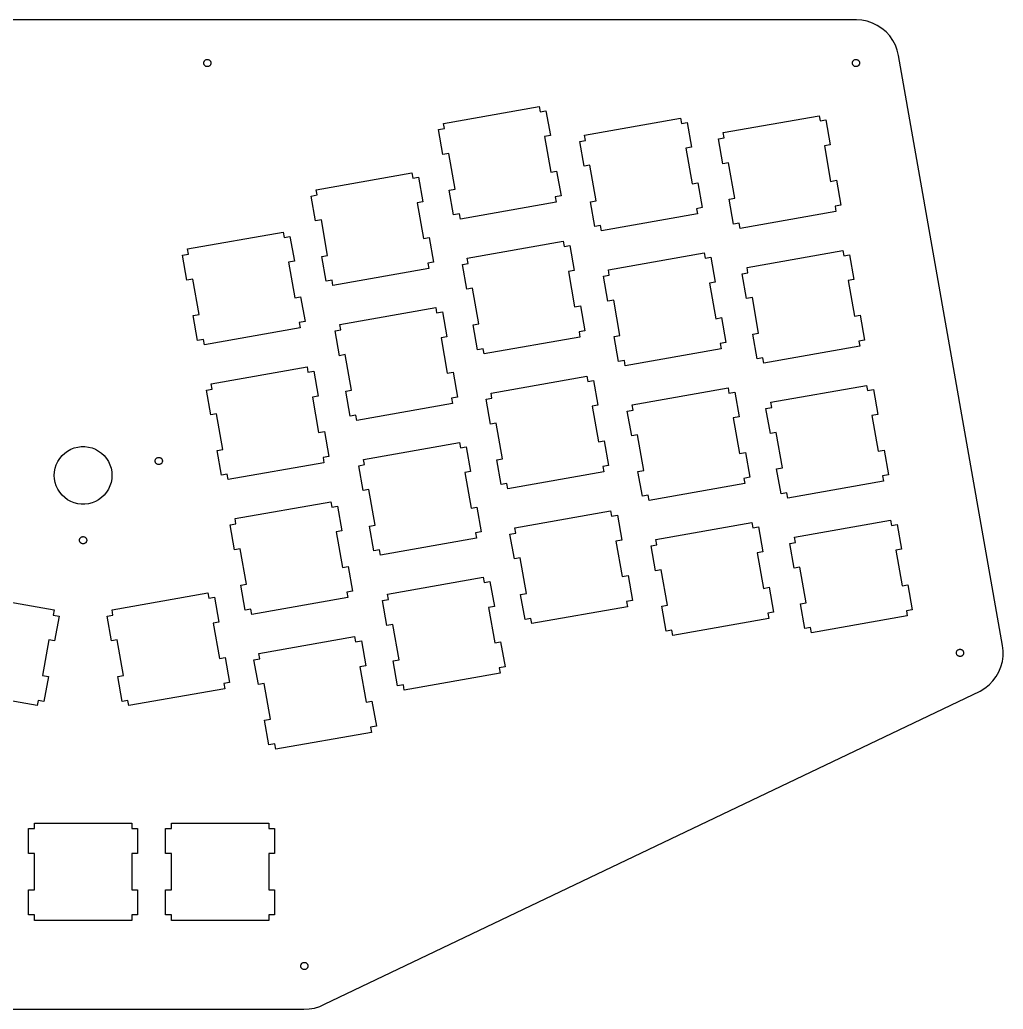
# Model space of a CAD drawing. Header units: metres. Extents: x -128 to 468, y -29 to 278.
# Drawn here: x 331.2 to 467.6, y -29.1 to 108.2 of the extents above; entities that cross this region are included whole.
import ezdxf

# ---------------------------------------------------------------- set-up
doc = ezdxf.new("R2010")
doc.units = ezdxf.units.M

msp = doc.modelspace()

# ---------------------------------------------------------------- linework, layer by layer
for p, q in [((447.293, 108.221), (232.707, 108.221)), ((448.044, 108.163), (447.293, 108.221)), ((448.782, 108.012), (448.044, 108.163)), ((449.495, 107.769), (448.782, 108.012)), ((450.173, 107.438), (449.495, 107.769)), ((450.803, 107.026), (450.173, 107.438)), ((451.377, 106.537), (450.803, 107.026)), ((451.885, 105.981), (451.377, 106.537)), ((452.319, 105.365), (451.885, 105.981)), ((452.673, 104.7), (452.319, 105.365)), ((452.941, 103.996), (452.673, 104.7)), ((453.118, 103.263), (452.941, 103.996)), ((467.55, 21.4121), (453.118, 103.263)), ((356.736, 102.197), (356.737, 102.26)), ((356.743, 102.135), (356.736, 102.197)), ((356.737, 102.26), (356.746, 102.322)), ((356.758, 102.074), (356.743, 102.135)), ((356.746, 102.322), (356.762, 102.383)), ((356.78, 102.015), (356.758, 102.074)), ((356.762, 102.383), (356.786, 102.441)), ((356.81, 101.959), (356.78, 102.015)), ((356.786, 102.441), (356.817, 102.495)), ((356.846, 101.908), (356.81, 101.959)), ((356.817, 102.495), (356.855, 102.546)), ((356.888, 101.862), (356.846, 101.908)), ((356.855, 102.546), (356.898, 102.591)), ((356.936, 101.821), (356.888, 101.862)), ((356.898, 102.591), (356.947, 102.63)), ((356.989, 101.787), (356.936, 101.821)), ((356.947, 102.63), (357.001, 102.663)), ((357.045, 101.759), (356.989, 101.787)), ((357.001, 102.663), (357.058, 102.689)), ((357.105, 101.739), (357.045, 101.759)), ((357.058, 102.689), (357.118, 102.707)), ((357.166, 101.726), (357.105, 101.739)), ((357.118, 102.707), (357.18, 102.718)), ((357.229, 101.721), (357.166, 101.726)), ((357.18, 102.718), (357.243, 102.721)), ((357.291, 101.725), (357.229, 101.721)), ((357.243, 102.721), (357.305, 102.717)), ((357.353, 101.735), (357.291, 101.725)), ((357.305, 102.717), (357.367, 102.704)), ((357.413, 101.754), (357.353, 101.735)), ((357.367, 102.704), (357.426, 102.684)), ((357.47, 101.78), (357.413, 101.754)), ((357.426, 102.684), (357.483, 102.656)), ((357.524, 101.813), (357.47, 101.78)), ((357.483, 102.656), (357.535, 102.622)), ((357.573, 101.852), (357.524, 101.813)), ((357.535, 102.622), (357.583, 102.581)), ((357.616, 101.897), (357.573, 101.852)), ((357.583, 102.581), (357.625, 102.535)), ((357.654, 101.948), (357.616, 101.897)), ((357.625, 102.535), (357.661, 102.483)), ((357.685, 102.002), (357.654, 101.948)), ((357.661, 102.483), (357.691, 102.428)), ((357.709, 102.06), (357.685, 102.002)), ((357.691, 102.428), (357.713, 102.369)), ((357.725, 102.121), (357.709, 102.06)), ((357.713, 102.369), (357.728, 102.308)), ((357.734, 102.183), (357.725, 102.121)), ((357.728, 102.308), (357.735, 102.246)), ((357.735, 102.246), (357.734, 102.183)), ((446.71, 102.26), (446.719, 102.322)), ((446.71, 102.197), (446.71, 102.26)), ((446.717, 102.135), (446.71, 102.197)), ((446.731, 102.074), (446.717, 102.135)), ((446.719, 102.322), (446.736, 102.383)), ((446.754, 102.015), (446.731, 102.074)), ((446.736, 102.383), (446.76, 102.441)), ((446.783, 101.959), (446.754, 102.015)), ((446.76, 102.441), (446.791, 102.495)), ((446.819, 101.908), (446.783, 101.959)), ((446.791, 102.495), (446.828, 102.546)), ((446.862, 101.862), (446.819, 101.908)), ((446.828, 102.546), (446.872, 102.591)), ((446.909, 101.821), (446.862, 101.862)), ((446.872, 102.591), (446.921, 102.63)), ((446.962, 101.787), (446.909, 101.821)), ((446.921, 102.63), (446.974, 102.663)), ((447.018, 101.759), (446.962, 101.787)), ((446.974, 102.663), (447.031, 102.689)), ((447.078, 101.739), (447.018, 101.759)), ((447.031, 102.689), (447.091, 102.707)), ((447.139, 101.726), (447.078, 101.739)), ((447.091, 102.707), (447.153, 102.718)), ((447.202, 101.721), (447.139, 101.726)), ((447.153, 102.718), (447.216, 102.721)), ((447.265, 101.725), (447.202, 101.721)), ((447.216, 102.721), (447.279, 102.717)), ((447.327, 101.735), (447.265, 101.725)), ((447.279, 102.717), (447.34, 102.704)), ((447.387, 101.754), (447.327, 101.735)), ((447.34, 102.704), (447.399, 102.684)), ((447.444, 101.78), (447.387, 101.754)), ((447.399, 102.684), (447.456, 102.656)), ((447.497, 101.813), (447.444, 101.78)), ((447.456, 102.656), (447.508, 102.622)), ((447.546, 101.852), (447.497, 101.813)), ((447.508, 102.622), (447.556, 102.581)), ((447.59, 101.897), (447.546, 101.852)), ((447.556, 102.581), (447.599, 102.535)), ((447.627, 101.948), (447.59, 101.897)), ((447.599, 102.535), (447.635, 102.483)), ((447.658, 102.002), (447.627, 101.948)), ((447.635, 102.483), (447.664, 102.428)), ((447.682, 102.06), (447.658, 102.002)), ((447.664, 102.428), (447.687, 102.369)), ((447.699, 102.121), (447.682, 102.06)), ((447.687, 102.369), (447.701, 102.308)), ((447.707, 102.183), (447.699, 102.121)), ((447.701, 102.308), (447.708, 102.246)), ((447.708, 102.246), (447.707, 102.183)), ((389.986, 93.8507), (403.281, 96.1949)), ((403.281, 96.1949), (403.411, 95.4608)), ((403.411, 95.4608), (404.211, 95.6019)), ((404.211, 95.6019), (404.819, 92.155)), ((428.798, 92.5708), (442.093, 94.9151)), ((442.093, 94.9151), (442.222, 94.181)), ((390.116, 93.1165), (389.986, 93.8507)), ((409.566, 92.2259), (422.861, 94.5702)), ((422.861, 94.5702), (422.99, 93.8361)), ((422.99, 93.8361), (423.791, 93.9772)), ((423.791, 93.9772), (424.398, 90.5303)), ((442.222, 94.181), (443.023, 94.3221)), ((443.023, 94.3221), (443.631, 90.8752)), ((389.315, 92.9754), (390.116, 93.1165)), ((389.923, 89.5285), (389.315, 92.9754)), ((404.819, 92.155), (404.018, 92.0139)), ((404.018, 92.0139), (404.888, 87.0811)), ((409.695, 91.4918), (409.566, 92.2259)), ((428.928, 91.8367), (428.798, 92.5708)), ((408.895, 91.3507), (409.695, 91.4918)), ((409.503, 87.9037), (408.895, 91.3507)), ((428.127, 91.6956), (428.928, 91.8367)), ((428.735, 88.2486), (428.127, 91.6956)), ((443.631, 90.8752), (442.83, 90.734)), ((442.83, 90.734), (443.7, 85.8012)), ((390.723, 89.6696), (389.923, 89.5285)), ((391.593, 84.7368), (390.723, 89.6696)), ((424.398, 90.5303), (423.598, 90.3891)), ((423.598, 90.3891), (424.468, 85.4563)), ((410.303, 88.0449), (409.503, 87.9037)), ((411.173, 83.1121), (410.303, 88.0449)), ((429.535, 88.3898), (428.735, 88.2486)), ((430.405, 83.457), (429.535, 88.3898)), ((372.317, 84.6425), (385.612, 86.9868)), ((385.612, 86.9868), (385.741, 86.2526)), ((404.888, 87.0811), (405.689, 87.2222)), ((405.689, 87.2222), (406.296, 83.7753)), ((385.741, 86.2526), (386.542, 86.3938)), ((386.542, 86.3938), (387.149, 82.9468)), ((424.468, 85.4563), (425.268, 85.5975)), ((425.268, 85.5975), (425.876, 82.1506)), ((443.7, 85.8012), (444.5, 85.9424)), ((444.5, 85.9424), (445.108, 82.4955)), ((371.646, 83.7672), (372.446, 83.9084)), ((372.254, 80.3203), (371.646, 83.7672)), ((372.446, 83.9084), (372.317, 84.6425)), ((390.793, 84.5957), (391.593, 84.7368)), ((391.401, 81.1487), (390.793, 84.5957)), ((406.296, 83.7753), (405.496, 83.6341)), ((387.149, 82.9468), (386.349, 82.8057)), ((386.349, 82.8057), (387.219, 77.8729)), ((405.625, 82.9), (392.33, 80.5558)), ((405.496, 83.6341), (405.625, 82.9)), ((410.372, 82.971), (411.173, 83.1121)), ((410.98, 79.524), (410.372, 82.971)), ((429.605, 83.3159), (430.405, 83.457)), ((430.212, 79.8689), (429.605, 83.3159)), ((445.108, 82.4955), (444.308, 82.3543)), ((392.201, 81.2899), (391.401, 81.1487)), ((392.33, 80.5558), (392.201, 81.2899)), ((425.205, 81.2753), (411.91, 78.931)), ((425.876, 82.1506), (425.076, 82.0094)), ((425.076, 82.0094), (425.205, 81.2753)), ((444.437, 81.6202), (431.142, 79.2759)), ((444.308, 82.3543), (444.437, 81.6202)), ((373.054, 80.4614), (372.254, 80.3203)), ((373.924, 75.5287), (373.054, 80.4614)), ((411.781, 79.6652), (410.98, 79.524)), ((411.91, 78.931), (411.781, 79.6652)), ((431.013, 80.0101), (430.212, 79.8689)), ((431.142, 79.2759), (431.013, 80.0101)), ((354.474, 76.4191), (367.769, 78.7634)), ((367.769, 78.7634), (367.898, 78.0293)), ((367.898, 78.0293), (368.698, 78.1704)), ((368.698, 78.1704), (369.306, 74.7235)), ((387.219, 77.8729), (388.019, 78.0141)), ((388.019, 78.0141), (388.627, 74.5671)), ((393.286, 75.1393), (406.58, 77.4836)), ((406.58, 77.4836), (406.71, 76.7494)), ((406.71, 76.7494), (407.51, 76.8906)), ((407.51, 76.8906), (408.118, 73.4436)), ((353.803, 75.5439), (354.603, 75.685)), ((354.41, 72.097), (353.803, 75.5439)), ((354.603, 75.685), (354.474, 76.4191)), ((373.123, 75.3875), (373.924, 75.5287)), ((412.865, 73.5146), (426.16, 75.8588)), ((426.16, 75.8588), (426.289, 75.1247)), ((432.097, 73.8595), (445.392, 76.2037)), ((445.392, 76.2037), (445.522, 75.4696)), ((445.522, 75.4696), (446.322, 75.6107)), ((446.322, 75.6107), (446.93, 72.1638)), ((369.306, 74.7235), (368.506, 74.5823)), ((368.506, 74.5823), (369.376, 69.6496)), ((373.731, 71.9406), (373.123, 75.3875)), ((388.627, 74.5671), (387.826, 74.426)), ((387.826, 74.426), (387.956, 73.6918)), ((392.615, 74.2641), (393.415, 74.4052)), ((393.222, 70.8171), (392.615, 74.2641)), ((393.415, 74.4052), (393.286, 75.1393)), ((426.289, 75.1247), (427.09, 75.2659)), ((427.09, 75.2659), (427.698, 71.8189)), ((387.956, 73.6918), (374.661, 71.3476)), ((408.118, 73.4436), (407.318, 73.3025)), ((407.318, 73.3025), (408.187, 68.3697)), ((412.194, 72.6393), (412.995, 72.7805)), ((412.995, 72.7805), (412.865, 73.5146)), ((431.426, 72.9842), (432.227, 73.1254)), ((432.034, 69.5373), (431.426, 72.9842)), ((432.227, 73.1254), (432.097, 73.8595)), ((355.211, 72.2381), (354.41, 72.097)), ((356.081, 67.3053), (355.211, 72.2381)), ((374.532, 72.0817), (373.731, 71.9406)), ((374.661, 71.3476), (374.532, 72.0817)), ((412.802, 69.1924), (412.194, 72.6393)), ((427.698, 71.8189), (426.897, 71.6778)), ((426.897, 71.6778), (427.767, 66.745)), ((446.93, 72.1638), (446.13, 72.0227)), ((446.13, 72.0227), (446.999, 67.0899)), ((394.023, 70.9583), (393.222, 70.8171)), ((394.893, 66.0255), (394.023, 70.9583)), ((369.376, 69.6496), (370.176, 69.7907)), ((370.176, 69.7907), (370.784, 66.3438)), ((413.602, 69.3335), (412.802, 69.1924)), ((414.472, 64.4008), (413.602, 69.3335)), ((432.835, 69.6784), (432.034, 69.5373)), ((433.704, 64.7456), (432.835, 69.6784)), ((355.28, 67.1642), (356.081, 67.3053)), ((375.616, 65.9312), (388.911, 68.2754)), ((388.911, 68.2754), (389.04, 67.5413)), ((389.04, 67.5413), (389.841, 67.6824)), ((389.841, 67.6824), (390.449, 64.2355)), ((408.187, 68.3697), (408.988, 68.5109)), ((408.988, 68.5109), (409.596, 65.0639)), ((355.888, 63.7172), (355.28, 67.1642)), ((370.784, 66.3438), (369.983, 66.2026)), ((369.983, 66.2026), (370.113, 65.4685)), ((375.745, 65.197), (375.616, 65.9312)), ((394.092, 65.8843), (394.893, 66.0255)), ((427.767, 66.745), (428.567, 66.8861)), ((428.567, 66.8861), (429.175, 63.4392)), ((446.999, 67.0899), (447.8, 67.231)), ((447.8, 67.231), (448.408, 63.7841)), ((370.113, 65.4685), (356.818, 63.1243)), ((374.945, 65.0559), (375.745, 65.197)), ((375.553, 61.609), (374.945, 65.0559)), ((394.7, 62.4374), (394.092, 65.8843)), ((409.596, 65.0639), (408.795, 64.9228)), ((408.795, 64.9228), (408.925, 64.1887)), ((432.904, 64.6045), (433.704, 64.7456)), ((433.512, 61.1576), (432.904, 64.6045)), ((356.688, 63.8584), (355.888, 63.7172)), ((356.818, 63.1243), (356.688, 63.8584)), ((390.449, 64.2355), (389.648, 64.0943)), ((389.648, 64.0943), (390.518, 59.1616)), ((408.925, 64.1887), (395.63, 61.8444)), ((413.672, 64.2596), (414.472, 64.4008)), ((414.279, 60.8127), (413.672, 64.2596)), ((429.175, 63.4392), (428.375, 63.2981)), ((428.375, 63.2981), (428.504, 62.5639)), ((448.408, 63.7841), (447.607, 63.643)), ((447.607, 63.643), (447.737, 62.9088)), ((395.5, 62.5785), (394.7, 62.4374)), ((395.63, 61.8444), (395.5, 62.5785)), ((428.504, 62.5639), (415.209, 60.2197)), ((447.737, 62.9088), (434.442, 60.5646)), ((376.353, 61.7501), (375.553, 61.609)), ((377.223, 56.8173), (376.353, 61.7501)), ((415.08, 60.9538), (414.279, 60.8127)), ((415.209, 60.2197), (415.08, 60.9538)), ((434.312, 61.2987), (433.512, 61.1576)), ((434.442, 60.5646), (434.312, 61.2987)), ((357.773, 57.7078), (371.068, 60.052)), ((371.068, 60.052), (371.197, 59.3179)), ((371.197, 59.3179), (371.998, 59.4591)), ((371.998, 59.4591), (372.606, 56.0121)), ((390.518, 59.1616), (391.318, 59.3027)), ((391.318, 59.3027), (391.926, 55.8558)), ((357.902, 56.9737), (357.773, 57.7078)), ((396.585, 56.428), (409.88, 58.7722)), ((409.88, 58.7722), (410.009, 58.0381)), ((410.009, 58.0381), (410.81, 58.1792)), ((410.81, 58.1792), (411.417, 54.7323)), ((357.102, 56.8325), (357.902, 56.9737)), ((357.71, 53.3856), (357.102, 56.8325)), ((376.423, 56.6762), (377.223, 56.8173)), ((377.03, 53.2292), (376.423, 56.6762)), ((396.714, 55.6938), (396.585, 56.428)), ((416.164, 54.8033), (429.459, 57.1475)), ((429.459, 57.1475), (429.589, 56.4134)), ((429.589, 56.4134), (430.389, 56.5545)), ((430.389, 56.5545), (430.997, 53.1076)), ((435.397, 55.1481), (448.692, 57.4924)), ((448.692, 57.4924), (448.821, 56.7583)), ((448.821, 56.7583), (449.622, 56.8994)), ((449.622, 56.8994), (450.229, 53.4525)), ((372.606, 56.0121), (371.805, 55.871)), ((371.805, 55.871), (372.675, 50.9382)), ((391.255, 54.9805), (377.96, 52.6362)), ((391.926, 55.8558), (391.126, 55.7146)), ((391.126, 55.7146), (391.255, 54.9805)), ((395.914, 55.5527), (396.714, 55.6938)), ((396.522, 52.1058), (395.914, 55.5527)), ((435.526, 54.414), (435.397, 55.1481)), ((411.417, 54.7323), (410.617, 54.5912)), ((410.617, 54.5912), (411.487, 49.6584)), ((415.493, 53.928), (416.294, 54.0691)), ((416.101, 50.481), (415.493, 53.928)), ((416.294, 54.0691), (416.164, 54.8033)), ((434.726, 54.2729), (435.526, 54.414)), ((435.333, 50.8259), (434.726, 54.2729)), ((358.51, 53.5267), (357.71, 53.3856)), ((359.38, 48.594), (358.51, 53.5267)), ((377.831, 53.3704), (377.03, 53.2292)), ((377.96, 52.6362), (377.831, 53.3704)), ((397.322, 52.2469), (396.522, 52.1058)), ((398.192, 47.3141), (397.322, 52.2469)), ((430.997, 53.1076), (430.197, 52.9664)), ((430.197, 52.9664), (431.066, 48.0337)), ((450.229, 53.4525), (449.429, 53.3113)), ((449.429, 53.3113), (450.299, 48.3785)), ((372.675, 50.9382), (373.475, 51.0793)), ((373.475, 51.0793), (374.083, 47.6324)), ((436.134, 50.9671), (435.333, 50.8259)), ((437.004, 46.0343), (436.134, 50.9671)), ((378.915, 47.2198), (392.21, 49.5641)), ((392.21, 49.5641), (392.34, 48.8299)), ((411.487, 49.6584), (412.287, 49.7995)), ((412.287, 49.7995), (412.895, 46.3526)), ((416.902, 50.6222), (416.101, 50.481)), ((417.771, 45.6894), (416.902, 50.6222)), ((337.084, 47.7382), (337.45, 48.082)), ((337.45, 48.082), (337.857, 48.3773)), ((337.857, 48.3773), (338.297, 48.6193)), ((338.297, 48.6193), (338.764, 48.8042)), ((338.764, 48.8042), (339.25, 48.9291)), ((339.25, 48.9291), (339.749, 48.9921)), ((339.749, 48.9921), (340.251, 48.9921)), ((340.251, 48.9921), (340.75, 48.9291)), ((340.75, 48.9291), (341.236, 48.8042)), ((341.236, 48.8042), (341.703, 48.6193)), ((341.703, 48.6193), (342.143, 48.3773)), ((342.143, 48.3773), (342.55, 48.082)), ((342.55, 48.082), (342.916, 47.7382)), ((358.58, 48.4528), (359.38, 48.594)), ((359.187, 45.0059), (358.58, 48.4528)), ((392.34, 48.8299), (393.14, 48.9711)), ((393.14, 48.9711), (393.748, 45.5241)), ((431.066, 48.0337), (431.867, 48.1748)), ((431.867, 48.1748), (432.475, 44.7279)), ((450.299, 48.3785), (451.099, 48.5197)), ((451.099, 48.5197), (451.707, 45.0728)), ((336.281, 46.4725), (336.495, 46.927)), ((336.495, 46.927), (336.764, 47.3511)), ((336.764, 47.3511), (337.084, 47.7382)), ((342.916, 47.7382), (343.236, 47.3511)), ((343.236, 47.3511), (343.505, 46.927)), ((343.505, 46.927), (343.719, 46.4725)), ((350, 47), (350.004, 47.0627)), ((350.004, 46.9373), (350, 47)), ((350.004, 47.0627), (350.016, 47.1243)), ((350.016, 46.8756), (350.004, 46.9373)), ((350.016, 47.1243), (350.035, 47.1841)), ((350.035, 46.8159), (350.016, 46.8756)), ((350.035, 47.1841), (350.062, 47.2409)), ((350.062, 46.7591), (350.035, 46.8159)), ((350.062, 47.2409), (350.095, 47.2939)), ((350.095, 46.7061), (350.062, 46.7591)), ((350.095, 47.2939), (350.136, 47.3423)), ((350.136, 46.6577), (350.095, 46.7061)), ((350.136, 47.3423), (350.181, 47.3853)), ((350.181, 47.3853), (350.232, 47.4221)), ((350.232, 47.4221), (350.287, 47.4524)), ((350.287, 47.4524), (350.345, 47.4755)), ((350.345, 47.4755), (350.406, 47.4911)), ((350.406, 47.4911), (350.469, 47.499)), ((350.469, 47.499), (350.531, 47.499)), ((350.531, 47.499), (350.594, 47.4911)), ((350.594, 47.4911), (350.654, 47.4755)), ((350.654, 47.4755), (350.713, 47.4524)), ((350.713, 47.4524), (350.768, 47.4221)), ((350.768, 47.4221), (350.819, 47.3853)), ((350.819, 47.3853), (350.864, 47.3423)), ((350.864, 47.3423), (350.904, 47.2939)), ((350.904, 46.7061), (350.864, 46.6577)), ((350.904, 47.2939), (350.938, 47.2409)), ((350.938, 46.7591), (350.904, 46.7061)), ((350.938, 47.2409), (350.965, 47.1841)), ((350.965, 46.8159), (350.938, 46.7591)), ((350.965, 47.1841), (350.984, 47.1243)), ((350.984, 46.8756), (350.965, 46.8159)), ((350.984, 47.1243), (350.996, 47.0627)), ((350.996, 46.9373), (350.984, 46.8756)), ((350.996, 47.0627), (351, 47)), ((351, 47), (350.996, 46.9373)), ((373.412, 46.7572), (360.117, 44.4129)), ((374.083, 47.6324), (373.283, 47.4913)), ((373.283, 47.4913), (373.412, 46.7572)), ((379.045, 46.4857), (378.915, 47.2198)), ((397.391, 47.173), (398.192, 47.3141)), ((397.999, 43.7261), (397.391, 47.173)), ((336, 45), (336.032, 45.5013)), ((336.032, 45.5013), (336.126, 45.9948)), ((336.126, 45.9948), (336.281, 46.4725)), ((343.719, 46.4725), (343.874, 45.9948)), ((343.874, 45.9948), (343.968, 45.5013)), ((343.968, 45.5013), (344, 45)), ((350.181, 46.6147), (350.136, 46.6577)), ((350.232, 46.5778), (350.181, 46.6147)), ((350.287, 46.5476), (350.232, 46.5778)), ((350.345, 46.5245), (350.287, 46.5476)), ((350.406, 46.5089), (350.345, 46.5245)), ((350.469, 46.501), (350.406, 46.5089)), ((350.531, 46.501), (350.469, 46.501)), ((350.594, 46.5089), (350.531, 46.501)), ((350.654, 46.5245), (350.594, 46.5089)), ((350.713, 46.5476), (350.654, 46.5245)), ((350.768, 46.5778), (350.713, 46.5476)), ((350.819, 46.6147), (350.768, 46.5778)), ((350.864, 46.6577), (350.819, 46.6147)), ((378.244, 46.3445), (379.045, 46.4857)), ((378.852, 42.8976), (378.244, 46.3445)), ((393.748, 45.5241), (392.948, 45.383)), ((392.948, 45.383), (393.817, 40.4502)), ((412.224, 45.4773), (398.929, 43.1331)), ((412.895, 46.3526), (412.095, 46.2114)), ((412.095, 46.2114), (412.224, 45.4773)), ((416.971, 45.5483), (417.771, 45.6894)), ((417.579, 42.1013), (416.971, 45.5483)), ((436.203, 45.8932), (437.004, 46.0343)), ((436.811, 42.4462), (436.203, 45.8932)), ((336.032, 44.4987), (336, 45)), ((336.126, 44.0052), (336.032, 44.4987)), ((336.281, 43.5275), (336.126, 44.0052)), ((343.874, 44.0052), (343.719, 43.5275)), ((343.968, 44.4987), (343.874, 44.0052)), ((344, 45), (343.968, 44.4987)), ((359.988, 45.147), (359.187, 45.0059)), ((360.117, 44.4129), (359.988, 45.147)), ((432.475, 44.7279), (431.674, 44.5867)), ((431.674, 44.5867), (431.804, 43.8526)), ((451.036, 44.1975), (437.741, 41.8532)), ((451.707, 45.0728), (450.906, 44.9316)), ((450.906, 44.9316), (451.036, 44.1975)), ((336.495, 43.073), (336.281, 43.5275)), ((336.764, 42.6489), (336.495, 43.073)), ((337.084, 42.2618), (336.764, 42.6489)), ((343.236, 42.6489), (342.916, 42.2618)), ((343.505, 43.073), (343.236, 42.6489)), ((343.719, 43.5275), (343.505, 43.073)), ((379.653, 43.0388), (378.852, 42.8976)), ((380.522, 38.106), (379.653, 43.0388)), ((398.8, 43.8672), (397.999, 43.7261)), ((398.929, 43.1331), (398.8, 43.8672)), ((431.804, 43.8526), (418.509, 41.5083)), ((437.612, 42.5874), (436.811, 42.4462)), ((437.741, 41.8532), (437.612, 42.5874)), ((337.45, 41.918), (337.084, 42.2618)), ((337.857, 41.6227), (337.45, 41.918)), ((338.297, 41.3807), (337.857, 41.6227)), ((338.764, 41.1958), (338.297, 41.3807)), ((339.25, 41.0709), (338.764, 41.1958)), ((341.236, 41.1958), (340.75, 41.0709)), ((341.703, 41.3807), (341.236, 41.1958)), ((342.143, 41.6227), (341.703, 41.3807)), ((342.55, 41.918), (342.143, 41.6227)), ((342.916, 42.2618), (342.55, 41.918)), ((361.072, 38.9965), (374.367, 41.3407)), ((374.367, 41.3407), (374.497, 40.6066)), ((418.379, 42.2425), (417.579, 42.1013)), ((418.509, 41.5083), (418.379, 42.2425)), ((339.749, 41.0079), (339.25, 41.0709)), ((340.251, 41.0079), (339.749, 41.0079)), ((340.75, 41.0709), (340.251, 41.0079)), ((374.497, 40.6066), (375.297, 40.7477)), ((375.297, 40.7477), (375.905, 37.3008)), ((393.817, 40.4502), (394.618, 40.5914)), ((394.618, 40.5914), (395.226, 37.1444)), ((399.884, 37.7166), (413.179, 40.0609)), ((413.179, 40.0609), (413.309, 39.3268)), ((361.202, 38.2623), (361.072, 38.9965)), ((413.309, 39.3268), (414.109, 39.4679)), ((414.109, 39.4679), (414.717, 36.021)), ((438.696, 36.4368), (451.991, 38.781)), ((451.991, 38.781), (452.12, 38.0469)), ((360.401, 38.1212), (361.202, 38.2623)), ((361.009, 34.6743), (360.401, 38.1212)), ((375.905, 37.3008), (375.104, 37.1597)), ((375.104, 37.1597), (375.974, 32.2269)), ((379.722, 37.9648), (380.522, 38.106)), ((380.33, 34.5179), (379.722, 37.9648)), ((395.226, 37.1444), (394.425, 37.0033)), ((400.014, 36.9825), (399.884, 37.7166)), ((419.464, 36.0919), (432.759, 38.4362)), ((432.759, 38.4362), (432.888, 37.702)), ((432.888, 37.702), (433.689, 37.8432)), ((433.689, 37.8432), (434.296, 34.3962)), ((452.12, 38.0469), (452.921, 38.188)), ((452.921, 38.188), (453.529, 34.7411)), ((339.5, 36), (339.504, 36.0627)), ((339.504, 35.9373), (339.5, 36)), ((339.504, 36.0627), (339.516, 36.1244)), ((339.516, 35.8757), (339.504, 35.9373)), ((339.516, 36.1244), (339.535, 36.1841)), ((339.535, 35.8159), (339.516, 35.8757)), ((339.535, 36.1841), (339.562, 36.2409)), ((339.562, 35.7591), (339.535, 35.8159)), ((339.562, 36.2409), (339.596, 36.2939)), ((339.596, 35.7061), (339.562, 35.7591)), ((339.596, 36.2939), (339.636, 36.3423)), ((339.636, 35.6577), (339.596, 35.7061)), ((339.636, 36.3423), (339.681, 36.3853)), ((339.681, 36.3853), (339.732, 36.4222)), ((339.732, 36.4222), (339.787, 36.4524)), ((339.787, 36.4524), (339.846, 36.4755)), ((339.846, 36.4755), (339.906, 36.4911)), ((339.906, 36.4911), (339.969, 36.499)), ((339.969, 36.499), (340.031, 36.499)), ((340.031, 36.499), (340.094, 36.4911)), ((340.094, 36.4911), (340.154, 36.4755)), ((340.154, 36.4755), (340.213, 36.4524)), ((340.213, 36.4524), (340.268, 36.4222)), ((340.268, 36.4222), (340.319, 36.3853)), ((340.319, 36.3853), (340.364, 36.3423)), ((340.364, 36.3423), (340.404, 36.2939)), ((340.404, 35.7061), (340.364, 35.6577)), ((340.404, 36.2939), (340.438, 36.2409)), ((340.438, 35.7591), (340.404, 35.7061)), ((340.438, 36.2409), (340.465, 36.1841)), ((340.465, 35.8159), (340.438, 35.7591)), ((340.465, 36.1841), (340.484, 36.1244)), ((340.484, 35.8757), (340.465, 35.8159)), ((340.484, 36.1244), (340.496, 36.0627)), ((340.496, 35.9373), (340.484, 35.8757)), ((340.496, 36.0627), (340.5, 36)), ((340.5, 36), (340.496, 35.9373)), ((394.555, 36.2691), (381.26, 33.9249)), ((394.425, 37.0033), (394.555, 36.2691)), ((399.213, 36.8414), (400.014, 36.9825)), ((399.821, 33.3944), (399.213, 36.8414)), ((414.717, 36.021), (413.916, 35.8798)), ((413.916, 35.8798), (414.786, 30.947)), ((419.593, 35.3578), (419.464, 36.0919)), ((438.025, 35.5615), (438.825, 35.7027)), ((438.825, 35.7027), (438.696, 36.4368)), ((339.681, 35.6147), (339.636, 35.6577)), ((339.732, 35.5779), (339.681, 35.6147)), ((339.787, 35.5476), (339.732, 35.5779)), ((339.846, 35.5245), (339.787, 35.5476)), ((339.906, 35.5089), (339.846, 35.5245)), ((339.969, 35.501), (339.906, 35.5089)), ((340.031, 35.501), (339.969, 35.501)), ((340.094, 35.5089), (340.031, 35.501)), ((340.154, 35.5245), (340.094, 35.5089)), ((340.213, 35.5476), (340.154, 35.5245)), ((340.268, 35.5779), (340.213, 35.5476)), ((340.319, 35.6147), (340.268, 35.5779)), ((340.364, 35.6577), (340.319, 35.6147)), ((361.809, 34.8154), (361.009, 34.6743)), ((362.679, 29.8826), (361.809, 34.8154)), ((381.13, 34.659), (380.33, 34.5179)), ((381.26, 33.9249), (381.13, 34.659)), ((418.793, 35.2166), (419.593, 35.3578)), ((419.401, 31.7697), (418.793, 35.2166)), ((434.296, 34.3962), (433.496, 34.2551)), ((438.633, 32.1146), (438.025, 35.5615)), ((453.529, 34.7411), (452.728, 34.6)), ((452.728, 34.6), (453.598, 29.6672)), ((400.621, 33.5356), (399.821, 33.3944)), ((401.491, 28.6028), (400.621, 33.5356)), ((433.496, 34.2551), (434.366, 29.3223)), ((375.974, 32.2269), (376.775, 32.368)), ((376.775, 32.368), (377.382, 28.9211)), ((420.201, 31.9108), (419.401, 31.7697)), ((421.071, 26.9781), (420.201, 31.9108)), ((439.433, 32.2557), (438.633, 32.1146)), ((440.303, 27.323), (439.433, 32.2557)), ((382.215, 28.5085), (395.51, 30.8527)), ((395.51, 30.8527), (395.639, 30.1186)), ((395.639, 30.1186), (396.439, 30.2597)), ((396.439, 30.2597), (397.047, 26.8128)), ((414.786, 30.947), (415.587, 31.0882)), ((415.587, 31.0882), (416.194, 27.6412)), ((361.879, 29.7415), (362.679, 29.8826)), ((362.487, 26.2945), (361.879, 29.7415)), ((377.382, 28.9211), (376.582, 28.7799)), ((434.366, 29.3223), (435.166, 29.4634)), ((435.166, 29.4634), (435.774, 26.0165)), ((453.598, 29.6672), (454.398, 29.8083)), ((454.398, 29.8083), (455.006, 26.3614)), ((322.695, 28.6857), (335.989, 26.3415)), ((344.011, 26.3415), (357.305, 28.6857)), ((357.305, 28.6857), (357.435, 27.9516)), ((357.435, 27.9516), (358.235, 28.0927)), ((358.235, 28.0927), (358.843, 24.6458)), ((376.711, 28.0458), (363.417, 25.7016)), ((376.582, 28.7799), (376.711, 28.0458)), ((381.544, 27.6332), (382.344, 27.7743)), ((382.151, 24.1863), (381.544, 27.6332)), ((382.344, 27.7743), (382.215, 28.5085)), ((400.691, 28.4616), (401.491, 28.6028)), ((401.299, 25.0147), (400.691, 28.4616)), ((416.194, 27.6412), (415.394, 27.5001)), ((415.394, 27.5001), (415.523, 26.766)), ((335.989, 26.3415), (335.86, 25.6073)), ((344.14, 25.6073), (344.011, 26.3415)), ((363.287, 26.4357), (362.487, 26.2945)), ((363.417, 25.7016), (363.287, 26.4357)), ((397.047, 26.8128), (396.247, 26.6716)), ((396.247, 26.6716), (397.117, 21.7389)), ((415.523, 26.766), (402.228, 24.4217)), ((420.27, 26.8369), (421.071, 26.9781)), ((420.878, 23.39), (420.27, 26.8369)), ((439.503, 27.1818), (440.303, 27.323)), ((440.11, 23.7349), (439.503, 27.1818)), ((455.006, 26.3614), (454.206, 26.2203)), ((454.206, 26.2203), (454.335, 25.4861)), ((335.86, 25.6073), (336.66, 25.4662)), ((336.66, 25.4662), (336.053, 22.0193)), ((343.34, 25.4662), (344.14, 25.6073)), ((343.947, 22.0193), (343.34, 25.4662)), ((402.099, 25.1559), (401.299, 25.0147)), ((402.228, 24.4217), (402.099, 25.1559)), ((435.103, 25.1413), (421.808, 22.797)), ((435.774, 26.0165), (434.973, 25.8754)), ((434.973, 25.8754), (435.103, 25.1413)), ((454.335, 25.4861), (441.04, 23.1419)), ((358.843, 24.6458), (358.043, 24.5047)), ((358.043, 24.5047), (358.912, 19.5719)), ((382.952, 24.3274), (382.151, 24.1863)), ((383.822, 19.3946), (382.952, 24.3274)), ((421.679, 23.5311), (420.878, 23.39)), ((421.808, 22.797), (421.679, 23.5311)), ((440.911, 23.876), (440.11, 23.7349)), ((441.04, 23.1419), (440.911, 23.876)), ((335.252, 22.1604), (334.382, 17.2276)), ((336.053, 22.0193), (335.252, 22.1604)), ((344.748, 22.1604), (343.947, 22.0193)), ((345.618, 17.2276), (344.748, 22.1604)), ((364.372, 20.2851), (377.666, 22.6294)), ((377.666, 22.6294), (377.796, 21.8952)), ((377.796, 21.8952), (378.596, 22.0364)), ((378.596, 22.0364), (379.204, 18.5894)), ((397.117, 21.7389), (397.917, 21.88)), ((397.917, 21.88), (398.525, 18.4331)), ((461.192, 20.5894), (461.223, 20.644)), ((461.223, 20.644), (461.261, 20.6942)), ((461.261, 20.6942), (461.304, 20.7394)), ((461.304, 20.7394), (461.353, 20.7788)), ((461.353, 20.7788), (461.407, 20.8116)), ((461.407, 20.8116), (461.464, 20.8376)), ((461.464, 20.8376), (461.524, 20.8562)), ((461.524, 20.8562), (461.586, 20.8671)), ((461.586, 20.8671), (461.649, 20.8701)), ((461.649, 20.8701), (461.711, 20.8653)), ((461.711, 20.8653), (461.773, 20.8527)), ((461.773, 20.8527), (461.832, 20.8324)), ((461.832, 20.8324), (461.889, 20.8049)), ((461.889, 20.8049), (461.941, 20.7705)), ((461.941, 20.7705), (461.989, 20.7299)), ((461.989, 20.7299), (462.031, 20.6835)), ((462.031, 20.6835), (462.067, 20.6322)), ((462.067, 20.6322), (462.097, 20.5767)), ((467.634, 20.6633), (467.55, 21.4121)), ((467.624, 19.9099), (467.634, 20.6633)), ((358.912, 19.5719), (359.713, 19.713)), ((359.713, 19.713), (360.321, 16.2661)), ((363.701, 19.4098), (364.501, 19.551)), ((364.308, 15.9629), (363.701, 19.4098)), ((364.501, 19.551), (364.372, 20.2851)), ((383.021, 19.2535), (383.822, 19.3946)), ((383.629, 15.8065), (383.021, 19.2535)), ((461.142, 20.3457), (461.143, 20.4085)), ((461.149, 20.2834), (461.142, 20.3457)), ((461.143, 20.4085), (461.152, 20.4707)), ((461.164, 20.2223), (461.149, 20.2834)), ((461.152, 20.4707), (461.168, 20.5313)), ((461.186, 20.1636), (461.164, 20.2223)), ((461.168, 20.5313), (461.192, 20.5894)), ((461.216, 20.1082), (461.186, 20.1636)), ((461.252, 20.0569), (461.216, 20.1082)), ((461.294, 20.0105), (461.252, 20.0569)), ((461.342, 19.9698), (461.294, 20.0105)), ((461.395, 19.9354), (461.342, 19.9698)), ((461.451, 19.9079), (461.395, 19.9354)), ((461.51, 19.8877), (461.451, 19.9079)), ((461.572, 19.875), (461.51, 19.8877)), ((461.635, 19.8702), (461.572, 19.875)), ((461.697, 19.8733), (461.635, 19.8702)), ((461.759, 19.8842), (461.697, 19.8733)), ((461.819, 19.9028), (461.759, 19.8842)), ((461.876, 19.9287), (461.819, 19.9028)), ((461.93, 19.9616), (461.876, 19.9287)), ((461.979, 20.0009), (461.93, 19.9616)), ((462.022, 20.0461), (461.979, 20.0009)), ((462.06, 20.0964), (462.022, 20.0461)), ((462.091, 20.151), (462.06, 20.0964)), ((462.115, 20.209), (462.091, 20.151)), ((462.097, 20.5767), (462.119, 20.518)), ((462.131, 20.2697), (462.115, 20.209)), ((462.119, 20.518), (462.134, 20.457)), ((462.14, 20.3318), (462.131, 20.2697)), ((462.134, 20.457), (462.141, 20.3946)), ((462.141, 20.3946), (462.14, 20.3318)), ((467.519, 19.1637), (467.624, 19.9099)), ((379.204, 18.5894), (378.404, 18.4483)), ((378.404, 18.4483), (379.273, 13.5155)), ((398.525, 18.4331), (397.724, 18.2919)), ((397.724, 18.2919), (397.854, 17.5578)), ((467.034, 17.74), (467.321, 18.4366)), ((467.321, 18.4366), (467.519, 19.1637)), ((334.382, 17.2276), (335.183, 17.0865)), ((335.183, 17.0865), (334.575, 13.6396)), ((344.817, 17.0865), (345.618, 17.2276)), ((345.425, 13.6396), (344.817, 17.0865)), ((397.854, 17.5578), (384.559, 15.2136)), ((465.687, 15.9394), (466.211, 16.4815)), ((466.211, 16.4815), (466.662, 17.0848)), ((466.662, 17.0848), (467.034, 17.74)), ((333.645, 13.0466), (320.35, 15.3908)), ((359.65, 15.3908), (346.355, 13.0466)), ((360.321, 16.2661), (359.52, 16.1249)), ((359.52, 16.1249), (359.65, 15.3908)), ((365.109, 16.104), (364.308, 15.9629)), ((365.979, 11.1713), (365.109, 16.104)), ((384.429, 15.9477), (383.629, 15.8065)), ((384.559, 15.2136), (384.429, 15.9477)), ((464.458, 15.0725), (465.1, 15.4673)), ((465.1, 15.4673), (465.687, 15.9394)), ((333.775, 13.7807), (333.645, 13.0466)), ((334.575, 13.6396), (333.775, 13.7807)), ((346.225, 13.7807), (345.425, 13.6396)), ((346.355, 13.0466), (346.225, 13.7807)), ((373.508, -28.381), (464.458, 15.0725)), ((379.273, 13.5155), (380.074, 13.6566)), ((380.074, 13.6566), (380.682, 10.2097)), ((365.178, 11.0301), (365.979, 11.1713)), ((365.786, 7.5832), (365.178, 11.0301)), ((380.682, 10.2097), (379.881, 10.0686)), ((379.881, 10.0686), (380.011, 9.3345)), ((380.011, 9.3345), (366.716, 6.9902)), ((366.586, 7.7243), (365.786, 7.5832)), ((366.716, 6.9902), (366.586, 7.7243)), ((332.437, -7.4956), (332.437, -3.9954)), ((332.437, -3.9954), (333.25, -3.9954)), ((333.25, -3.9954), (333.25, -3.25)), ((333.25, -3.25), (346.75, -3.25)), ((346.75, -3.25), (346.75, -3.9954)), ((346.75, -3.9954), (347.563, -3.9954)), ((347.563, -3.9954), (347.563, -7.4956)), ((351.437, -7.4956), (351.437, -3.9954)), ((351.437, -3.9954), (352.25, -3.9954)), ((352.25, -3.9954), (352.25, -3.25)), ((352.25, -3.25), (365.75, -3.25)), ((365.75, -3.25), (365.75, -3.9954)), ((365.75, -3.9954), (366.563, -3.9954)), ((366.563, -3.9954), (366.563, -7.4956)), ((333.25, -7.4956), (332.437, -7.4956)), ((333.25, -12.5044), (333.25, -7.4956)), ((347.563, -7.4956), (346.75, -7.4956)), ((346.75, -7.4956), (346.75, -12.5044)), ((352.25, -7.4956), (351.437, -7.4956)), ((352.25, -12.5044), (352.25, -7.4956)), ((366.563, -7.4956), (365.75, -7.4956)), ((365.75, -7.4956), (365.75, -12.5044)), ((332.437, -16.0045), (332.437, -12.5044)), ((332.437, -12.5044), (333.25, -12.5044)), ((346.75, -12.5044), (347.563, -12.5044)), ((347.563, -12.5044), (347.563, -16.0045)), ((351.437, -16.0045), (351.437, -12.5044)), ((351.437, -12.5044), (352.25, -12.5044)), ((365.75, -12.5044), (366.563, -12.5044)), ((366.563, -12.5044), (366.563, -16.0045)), ((333.25, -16.0045), (332.437, -16.0045)), ((333.25, -16.75), (333.25, -16.0045)), ((347.563, -16.0045), (346.75, -16.0045)), ((346.75, -16.0045), (346.75, -16.75)), ((352.25, -16.0045), (351.437, -16.0045)), ((352.25, -16.75), (352.25, -16.0045)), ((366.563, -16.0045), (365.75, -16.0045)), ((365.75, -16.0045), (365.75, -16.75)), ((346.75, -16.75), (333.25, -16.75)), ((365.75, -16.75), (352.25, -16.75)), ((370.192, -23.1077), (370.193, -23.0449)), ((370.199, -23.1701), (370.192, -23.1077)), ((370.193, -23.0449), (370.202, -22.9827)), ((370.214, -23.2311), (370.199, -23.1701)), ((370.202, -22.9827), (370.218, -22.9221)), ((370.236, -23.2898), (370.214, -23.2311)), ((370.218, -22.9221), (370.242, -22.8641)), ((370.266, -23.3453), (370.236, -23.2898)), ((370.242, -22.8641), (370.273, -22.8095)), ((370.273, -22.8095), (370.311, -22.7592)), ((370.311, -22.7592), (370.354, -22.7141)), ((370.354, -22.7141), (370.403, -22.6747)), ((370.403, -22.6747), (370.457, -22.6418)), ((370.457, -22.6418), (370.514, -22.6159)), ((370.514, -22.6159), (370.574, -22.5973)), ((370.574, -22.5973), (370.636, -22.5864)), ((370.636, -22.5864), (370.698, -22.5833)), ((370.698, -22.5833), (370.761, -22.5882)), ((370.761, -22.5882), (370.823, -22.6008)), ((370.823, -22.6008), (370.882, -22.621)), ((370.882, -22.621), (370.938, -22.6485)), ((370.938, -22.6485), (370.991, -22.6829)), ((370.991, -22.6829), (371.039, -22.7236)), ((371.039, -22.7236), (371.081, -22.77)), ((371.081, -22.77), (371.117, -22.8213)), ((371.141, -23.3025), (371.11, -23.3571)), ((371.117, -22.8213), (371.147, -22.8767)), ((371.165, -23.2444), (371.141, -23.3025)), ((371.147, -22.8767), (371.169, -22.9354)), ((371.181, -23.1838), (371.165, -23.2444)), ((371.169, -22.9354), (371.184, -22.9965)), ((371.19, -23.1216), (371.181, -23.1838)), ((371.184, -22.9965), (371.191, -23.0589)), ((371.191, -23.0589), (371.19, -23.1216)), ((370.302, -23.3966), (370.266, -23.3453)), ((370.344, -23.4429), (370.302, -23.3966)), ((370.392, -23.4836), (370.344, -23.4429)), ((370.444, -23.518), (370.392, -23.4836)), ((370.501, -23.5456), (370.444, -23.518)), ((370.56, -23.5658), (370.501, -23.5456)), ((370.622, -23.5784), (370.56, -23.5658)), ((370.684, -23.5832), (370.622, -23.5784)), ((370.747, -23.5802), (370.684, -23.5832)), ((370.809, -23.5693), (370.747, -23.5802)), ((370.869, -23.5507), (370.809, -23.5693)), ((370.926, -23.5247), (370.869, -23.5507)), ((370.98, -23.4919), (370.926, -23.5247)), ((371.029, -23.4525), (370.98, -23.4919)), ((371.072, -23.4073), (371.029, -23.4525)), ((371.11, -23.3571), (371.072, -23.4073)), ((372.102, -28.9151), (372.822, -28.6922)), ((372.822, -28.6922), (373.508, -28.381)), ((309.392, -29.0827), (370.608, -29.0827)), ((370.608, -29.0827), (371.36, -29.0459)), ((371.36, -29.0459), (372.102, -28.9151))]:
    msp.add_line(p, q)

doc.saveas('drawing.dxf')
